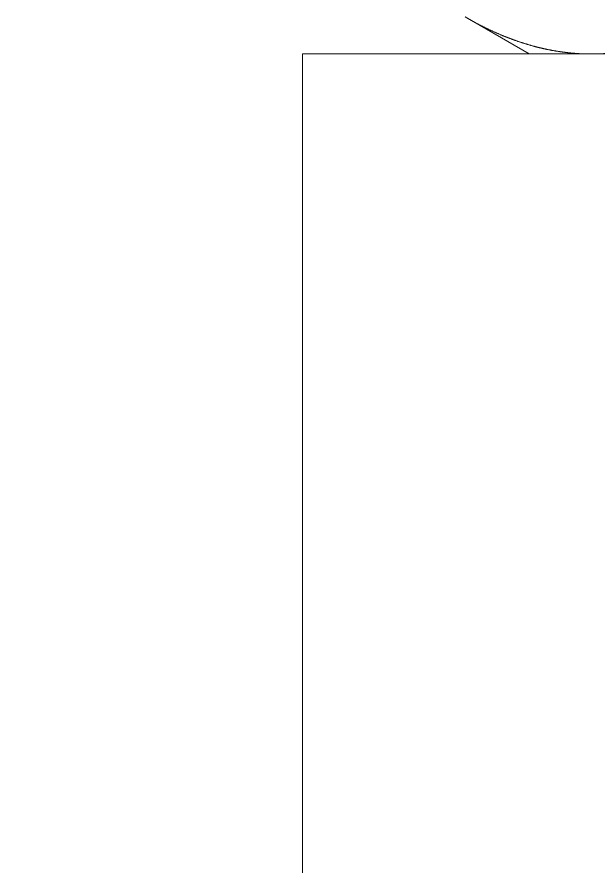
# Model space of a CAD drawing. Header units: millimetres. Extents: x -46397 to 283259, y -8690 to 23983.
# Drawn here: x -39768.65 to -39763.08, y 5849.78 to 5857.92 of the extents above; entities that cross this region are included whole.
import ezdxf

# ---------------------------------------------------------------- set-up
doc = ezdxf.new("R2010")
doc.units = ezdxf.units.MM
doc.linetypes.add('CENTER', pattern=[2, 1.25, -0.25, 0.25, -0.25])
doc.linetypes.add('HIDDENX2', pattern=[0.75, 0.5, -0.25])
doc.layers.add('DUONGTAM', color=1, linetype='CENTER', lineweight=0)

msp = doc.modelspace()

# ---------------------------------------------------------------- linework, layer by layer
at = {"color": 2, "linetype": 'Continuous', "lineweight": 0, "ltscale": 10, "extrusion": (6.89019e-16, 1, 0)}
for p, q in [((-39763.7367, 5857.5694, -1.4991), (-39764.3514, 5857.9243, -1.4991)), ((-39765.9124, 5857.5694, -1.4991), (-39760.1714, 5857.5694, -1.4991)), ((-39765.9124, 5810.5272, -1.4991), (-39765.9124, 5857.5694, -1.4991))]:
    msp.add_line(p, q, dxfattribs=at)
at = {"color": 2, "linetype": 'Continuous', "lineweight": 0, "ltscale": 10}
msp.add_rational_spline([(-39758.633, 5857.5694, -1.4991), (-39761.9345, 5857.5694, -1.4991), (-39765.7468, 5859.1258, -1.4991)], [1.45403500584, 1.45403500584, 1.34963998936], degree=2, dxfattribs=at)
at = {"color": 1, "linetype": 'HIDDENX2', "lineweight": 0, "ltscale": 10}
for points, weights in [([(-39763.143, 5857.5694, -1.4991), (-39761.9345, 5857.5694, -1.4991), (-39760.5391, 5859.1258, -1.4991)], [1.45403500584, 1.45403500584, 1.34963998936]), ([(-39764.3514, 5857.9243, -1.4991), (-39763.7367, 5857.5694, -1.4991), (-39763.143, 5857.5694, -1.4991)], [1.42883311841, 1.45403500584, 1.45403500584])]:
    msp.add_rational_spline(points, weights, degree=2, dxfattribs=at)
at = {"layer": 'DUONGTAM', "color": 5, "lineweight": 0, "ltscale": 100, "elevation": -1.4991}
msp.add_lwpolyline([(-41033.0468, 5772.9706), (-41033.0468, 4272.9706), (-41033.0468, 4223.1449, 0.284296), (-40890.6892, 3989.7103, 0.238987), (-39863.4055, 3989.7097, 0.284296), (-39721.0468, 4223.1449), (-39721.0468, 4272.9706), (-39721.0468, 5772.9706), (-39721.0468, 5822.7963, 0.284296), (-39863.4044, 6056.231, 0.238987), (-40890.6882, 6056.2315, 0.284296), (-41033.0468, 5822.7963)], format="xyb", close=True, dxfattribs=at)

doc.saveas('drawing.dxf')
